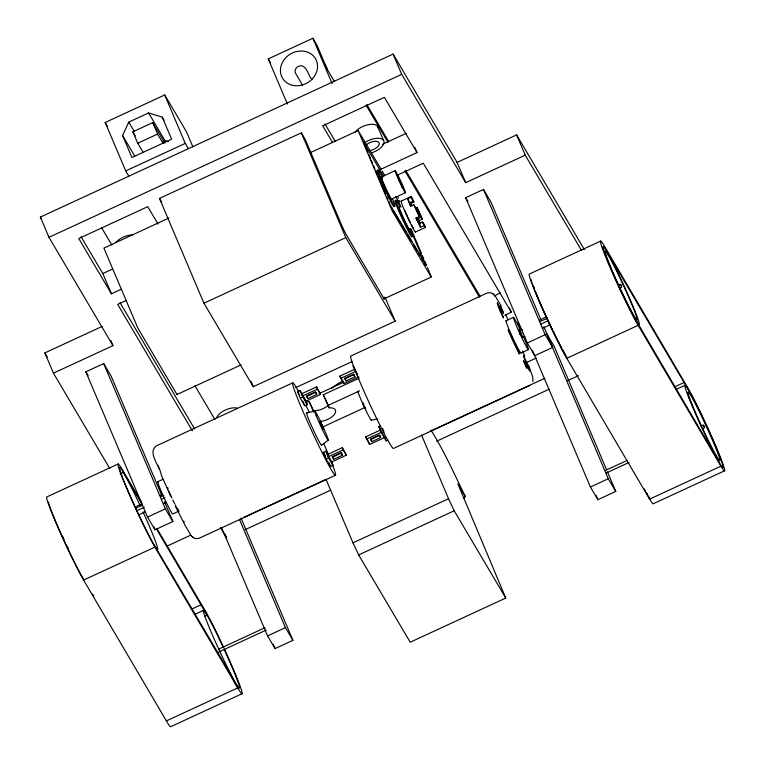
<?xml version="1.0" encoding="UTF-8"?>
<svg xmlns="http://www.w3.org/2000/svg" width="765" height="765" viewBox="0 0 765 765"><rect width="100%" height="100%" fill="white"/><g stroke="black" fill="none" stroke-linecap="round" stroke-linejoin="round"><path stroke-width="1.15" d="M532.956 381.63L532.717 376.935L528.625 365.335M162.266 117.169L171.609 139.182L131.924 157.523L122.582 135.51L128.769 122.113L148.611 112.952L162.266 117.169L164.083 120.248M169.008 217.958L103.897 248.109L137.863 328.137L176.983 394.511L240.975 364.943M176.983 394.511L176.858 393.717M381.037 169.122L358.144 130.566L392.062 210.671L431.183 277.045L431.058 276.251M464.02 498.302L465.273 496.475C454.267 474.147 444.389 451.254 430.963 430.15M401.003 207.191L398.699 201.759L399.12 201.147M618.493 285.335C620.711 281.769 623.609 288.434 619.583 287.755M621.744 286.76L620.635 284.36M701.295 426.153C703.513 422.586 706.411 429.242 702.385 428.563M704.546 427.568L703.437 425.168M321.539 445.211L328.233 440.162M128.769 176.036L125.737 170.911L105.188 122.486L164.714 94.975L186.526 131.886L192.923 146.957M287.43 104.078L268.247 58.886L312.895 38.25L316.978 45.173L327.257 69.386L334.324 81.339M143.189 152.474L137.738 143.246L132.881 131.8L152.723 122.63L164.838 143.141M137.738 143.246L157.58 134.076L163.031 143.313M162.878 141.602L164.963 140.636L168.386 141.688M125.737 170.911L185.273 143.399L188.305 148.525M102.214 326.397L44.848 352.904L53.445 373.157L112.971 345.646L48.97 237.322L40.373 217.069L393.095 54.086L457.097 162.41L465.694 182.663L525.22 155.152L581.467 250.346M48.97 237.322L401.692 74.339L465.694 182.663M384.977 297.145L395.17 321.157L253.282 386.717L203.939 303.198L159.464 198.412L301.343 132.852L305.34 139.622L341.974 225.914A10.375 0.583 65.2 0 0 347.31 236.509L384.097 298.78A9.639 0.545 65.2 0 0 384.02 297.528M310.839 152.426L358.144 130.566M81.052 236.71L102.816 273.535L112.512 269.06M382.443 144.327L406.244 133.33M158.03 224.059L147.75 206.665L78.776 238.537L111.413 293.789L121.109 289.304M380.224 169.572L417.002 152.579L414.735 147.253M381.419 177.002L395.151 170.662M126.302 300.416L117.686 304.403L192.369 430.819M397.312 175.185L423.274 163.194L511.316 312.216L504.814 315.218M457.097 162.41L516.624 134.898L584.355 249.553M391.642 199.091L405.374 192.742M401.109 201.128L411.006 196.557M416.074 217.843A12.441 0.698 65.2 0 0 419.057 223.552L422.414 222.003A12.441 0.698 65.2 0 0 423.361 222.787L425.273 226.756A17.021 0.956 65.2 0 1 423.973 225.694L420.626 227.243A17.021 0.956 65.2 0 1 415.921 218.159L419.277 216.61L418.971 215.367A12.441 0.698 65.2 0 1 415.06 206.751L413.922 204.819L410.566 206.368A17.021 0.956 65.2 0 1 407.697 198.795L411.054 197.246A17.021 0.956 65.2 0 1 412.354 198.307L413.913 201.989L410.566 203.538A12.441 0.698 65.2 0 1 411.513 205.24M410.719 205.89A12.441 0.698 65.2 0 1 409.619 202.763L412.966 201.214A12.441 0.698 65.2 0 1 413.913 201.989M203.939 303.198L345.818 237.628L395.17 321.157M415.376 208.166L417.049 207.392A17.021 0.956 65.2 0 1 422.404 219.172L419.048 220.722L417.91 218.79L421.257 217.241L422.404 219.172M415.672 209.409L417.346 208.635L417.049 207.392M164.523 501.878L172.871 521.539L155.008 529.791L147.511 517.102L85.843 371.819L103.705 363.566L111.202 376.256L161.74 495.318M543.858 326.645L552.665 347.406L534.802 355.658L527.305 342.969L465.636 197.686L483.499 189.433L490.996 202.123L541.075 320.095M415.414 232.024L425.311 227.444M383.887 298.905L431.183 277.045M292.679 382.882L156.251 445.928C146.88 452.909 160.736 467.147 161.233 474.931L170.633 496.093M118.164 463.973L46.818 496.944A48.998 2.764 65.2 0 0 59.154 530.107A48.998 2.764 65.2 0 0 83.586 580.061L166.388 720.888A48.998 2.764 65.2 0 0 170.614 726.75L241.95 693.779M600.573 241.138L529.227 274.099A48.998 2.764 65.2 0 0 542.758 309.576A48.998 2.764 65.2 0 0 566.808 358.307L649.609 499.124A48.998 2.764 65.2 0 0 653.281 503.752L724.627 470.791M295.739 387.606L352.091 361.568M494.047 295.969L500.549 292.966M304.499 398.049L307.3 404.656L304.824 405.804L300.32 398.192L297.518 391.584L300.004 390.437L302.816 395.199M120.162 473.889L123.404 472.397L141.802 503.81M301.62 393.793L316.5 386.918L320.573 394.424L305.684 401.3L301.62 393.793L304.747 399.101M358.766 376.772L343.887 383.647L339.813 376.141L354.702 369.266L357.724 375.003M302.548 395.993L317.437 389.117L320.573 394.424M340.75 378.34L355.629 371.465M300.32 398.192L302.806 397.045L307.3 404.656M307.846 398.546L316.777 394.415L315.84 392.216L306.908 396.337L307.846 398.546L306.344 396.002L315.276 391.881L316.777 394.415M346.048 380.894L354.97 376.763L354.042 374.563L345.111 378.685L346.048 380.894L344.546 378.35L353.478 374.228L354.97 376.763M319.168 393.593L343.858 382.175M306.067 402.706L309.07 401.319L313.966 411.723M320.392 421.324A11.399 5.546 -23 0 0 334.716 413.942A11.399 5.546 -23 0 0 329.16 407.831L323.241 394.778L359.263 378.13M157.762 481.701L163.079 479.244M506.019 320.774L513.458 317.341M327.812 405.546L359.588 390.858M135.223 506.927L141.735 503.915M160.162 495.404L162.333 494.4M524.924 336.418C521.787 339.689 516.815 328.787 521.281 328.539M539.707 320.019L546.21 317.016M135.701 508.295L142.175 505.302M160.497 496.839L163.729 495.347M519.32 331.168L522.552 329.667M539.803 321.702L547.348 318.211M136.83 510.695L144.384 507.205M161.625 499.229L164.858 497.738M519.339 334.076L522.572 332.584M540.893 324.121L548.448 320.631M322.084 427.291L365.431 407.267M138.876 514.807L145.379 511.804M163.815 503.284L165.976 502.289M542.27 328.405L549.863 324.896M147.511 517.102L165.374 508.849L172.871 521.539M527.305 342.969L545.168 334.716L552.665 347.406M179.096 511.039L172.718 513.984A17.786 1.004 65.2 0 1 163.471 496.389A17.786 1.004 65.2 0 1 158.221 482.084M520.965 353.057L528.405 349.615M331.494 461.639L333.091 465.407L330.614 466.554L326.11 458.943L323.308 452.335L325.785 451.197L328.596 455.95M387.826 440.114L386.172 440.879L381.678 433.267L378.866 426.669L380.521 425.904M526.483 362.534L536.236 358.03M327.401 454.544L342.29 447.668L346.354 455.175L331.474 462.06L327.401 454.544L328.453 456.313M365.603 436.901L380.482 430.016L384.556 437.532L369.677 444.408L365.603 436.901L368.214 441.319M328.338 456.753L343.227 449.868L346.354 455.175M366.54 439.1L381.419 432.225M326.11 458.943L328.596 457.795L333.091 465.407M381.678 433.267L384.154 432.12M333.636 459.296L342.567 455.165L341.63 452.966L332.699 457.097L333.636 459.296L332.134 456.762L341.066 452.631L342.567 455.165M371.828 441.644L380.76 437.523L379.258 434.979L370.337 439.11L371.828 441.644L370.901 439.445L379.832 435.314L380.454 436.786M83.586 580.061L154.932 547.099L237.733 687.917L166.388 720.888M648.118 495.758L649.609 499.124L720.946 466.162L638.144 325.335L566.808 358.307L564.494 353.009M166.722 546.248L190.533 535.242M243.576 517.494L325.928 479.435M431.049 430.858L544.823 378.283M335.453 475.256L199.034 538.302L195.534 538.665L193.029 537.355M529.925 385.397L393.497 448.433A50.901 2.869 65.2 0 1 369.82 404.14A50.901 2.869 65.2 0 1 350.714 356.06L487.142 293.024L490.642 292.651L493.148 293.97M245.116 529.696L330.595 490.193M436.624 441.204L549.146 389.203M567.544 380.702L578.359 375.701M191.24 609.294L200.966 604.799M674.405 386.994L684.13 382.5L688.538 389.959M676.327 389.289L684.971 385.292M194.826 614.352L203.48 610.355M465.273 496.475L457.862 483.92L505.761 598.048L410.212 642.198L358.651 554.931L352.99 542.854L448.539 498.704L421.544 435.113M224.174 649.409A42.878 2.419 65.2 0 1 235.811 683.288A42.878 2.419 65.2 0 1 204.819 616.198L207.009 615.127L205.192 610.661L156.835 528.424M358.651 554.931L454.2 510.771L505.761 598.048M218.541 649.179L264.891 627.759L265.063 628.247M605.354 470.485L626.918 460.52M218.704 652.029L266.22 630.073M606.454 472.894L629.088 462.433M267.559 635.897L285.422 627.644L292.918 640.334L275.056 648.586L267.559 635.897L221.659 527.754M590.417 487.009L608.271 478.747L615.768 491.446L597.914 499.698L590.417 487.009L532.459 350.456M306.593 412.928L314.778 411.101M371.398 420.215L377.537 418.847M390.628 205.852L426.564 265.79L424.269 262.787M191.317 535.835L192.331 536.772M402.17 187.712L402.113 186.947M492.593 293.521L494.381 294.984M519.11 329.533L519.779 330.576M191.795 536.341L193.583 537.805M178.628 511.479L178.13 510.704M606.559 251.063L604.293 247.554A42.878 2.419 65.2 0 0 622.423 293.875A42.878 2.419 65.2 0 0 637.063 316.509A42.878 2.419 65.2 0 0 606.559 251.063L684.13 382.5M495.261 296.055L501.209 306.124M190.915 535.27L184.967 525.201L175.644 506.698M635.839 320.038L716.011 456.609M465.636 197.686L467.941 201.587M417.002 152.579L384.365 97.327L322.696 125.823L332.373 142.194M517.58 322.83L521.108 328.797M366.865 104.604L388.668 141.496M405.622 170.193L480.095 296.265M366.177 105.379L387.979 142.28M404.934 170.978L479.406 297.05M382.242 171.159L384.652 175.233M363.796 141.343L363.863 142.797L383.686 176.342M395.696 196.672L398.699 201.759M391.231 206.866L392.435 208.902M393.631 210.93L397.838 218.054M399.034 220.081L400.841 223.131M402.046 225.168L406.244 232.283M407.449 234.32L411.647 241.434M413.454 244.484L417.661 251.599M418.857 253.636L420.061 255.663M421.859 258.713L423.064 260.75M311.9 79.56C308.132 75.563 306.469 63.179 298.474 66.278C296.026 67.387 294.324 70.351 295.376 72.981L302.577 85.164M324.982 123.987L335.261 141.382M268.247 58.886L270.58 62.835M354.769 368.768L353.086 365.909L357.571 375.366M378.866 426.669L380.559 429.519M339.813 376.141L342.95 381.448M323.241 394.778L324.589 397.064M148.611 112.952L164.963 140.636M297.518 391.584L299.765 395.39M329.495 458.082L331.474 462.06M128.769 122.113L134.219 131.351M323.308 452.335L325.555 456.15M132.881 131.8L135.3 135.902M122.582 135.51L134.697 156.012M159.464 198.412L161.75 202.285M105.188 122.486L107.607 126.588M101.573 227.674L111.881 245.125M194.941 385.723L214.955 419.593M120.019 302.653L194.702 429.06M40.373 217.069L41.587 219.115M220.444 527.573L226.727 538.197L224.91 533.932M167.583 487.592L167.889 488.118M85.843 371.819L88.147 375.72M44.848 352.904L47.267 356.997M53.445 373.157L109.682 468.362M92.632 594.118L93.846 596.165M224.413 649.093A48.998 2.764 65.2 0 1 237.733 687.917L229.146 671.708L153.908 544.537L154.932 547.099A48.998 2.764 65.2 0 1 125.852 486.387A48.998 2.764 65.2 0 1 122.381 469.834L141.726 502.729M156.29 528.538L207.009 615.127M644.197 488.806L645.316 490.795M646.435 492.784L647.553 494.764M397.418 176.801L397.915 177.69M363.021 403.021C360.784 399.617 366.875 412.746 365.603 408.596M177.719 509.939L177.231 508.974A28.927 1.635 65.2 0 1 175.195 504.833M520.19 331.369L520.649 332.306M505.713 314.845L508.123 319.732M398.517 178.857L399.913 181.754M363.423 403.805L363.882 404.742M397.972 197.293L398.412 198.212M411.054 197.246L412.966 201.214M407.697 198.795L409.619 202.763M399.971 181.936L402.973 187.549L397.551 175.845L401.749 185.962M448.539 498.704L454.2 510.771M398.919 200.411L399.454 201.606M183.734 521.099L184.174 522.074M521.596 334.343L522.017 335.309M522.61 351.011L524.809 356.069M516.624 134.898L525.22 155.152M606.502 469.595L554.099 346.163L546.602 333.473L608.271 478.747M607.429 471.776L615.768 491.446M483.499 189.433L545.168 334.716M596.059 495.328L597.914 499.698M509.5 307.951L511.316 312.216M393.095 54.086L401.692 74.339M422.414 222.003L423.973 225.694M419.057 223.552L420.626 227.243M377.69 126.56L383.619 140.54A13.034 6.34 -23 0 1 371.886 152.713M410.987 228.697L414.649 237.332M415.108 238.412L421.525 253.521M422.443 255.682L423.82 258.924M424.728 261.085L426.105 264.317M427.482 267.559L429.318 271.871M425.464 264.814L410.241 228.936A20.081 1.128 65.2 0 1 410.04 232.283A20.081 1.128 65.2 0 1 397.599 205.412A20.081 1.128 65.2 0 1 400.009 206.665M363.863 142.797L368.013 152.579M368.94 154.75L370.327 158.011M371.245 160.191L372.632 163.452M373.55 165.623L374.936 168.883M375.864 171.064L377.25 174.324M378.168 176.495L379.555 179.756M380.473 181.936L385.55 193.889M386.937 197.15L387.865 199.33M388.783 201.501L390.169 204.762M312.895 38.25L332.077 83.452M301.343 132.852L345.818 237.628M382.557 428.352L383.753 431.183M384.575 437.111L386.172 440.879M343.265 382.184L343.887 383.647M368.74 442.208L369.677 444.408M325.049 398.144L329.16 407.831M316.5 386.918L317.437 389.117M342.29 447.668L343.227 449.868M309.07 401.319L313.64 412.096M305.063 399.837L305.684 401.3M300.004 390.437L302.806 397.045M325.785 451.197L328.596 457.795M302.816 401.09L304.824 405.804M329.007 462.787L330.614 466.554M164.714 94.975L185.273 143.399M325.995 479.263L352.99 542.854M152.723 122.63L157.58 134.076M250.968 381.257L253.282 386.717M240.985 517.991L292.918 640.334M239.512 519.502L285.422 627.644M273.201 644.216L275.056 648.586M102.816 273.535L111.413 293.789M110.705 340.32L112.971 345.646M177.633 508.649L178.063 509.653M159.235 468.601L159.656 469.614M103.705 363.566L165.374 508.849M153.612 526.511L155.008 529.791M429.777 272.952L430.848 275.639M167.965 489.17L167.42 487.726M122.381 469.834L123.404 472.397M522.361 336.151L522.763 337.422M178.388 510.494L178.608 511.097M392.388 198.546A20.081 1.128 65.2 0 1 392.005 201.721A20.081 1.128 65.2 0 1 379.488 174.563A20.081 1.128 65.2 0 1 382.596 177.308M391.613 198.594A12.173 0.689 65.2 0 1 385.321 187.052A12.173 0.689 65.2 0 1 382.376 178.255M409.629 229.127A12.441 0.698 65.2 0 1 403.872 218.809A12.441 0.698 65.2 0 1 399.521 207.325M412.507 226.583A12.441 0.698 65.2 0 1 411.56 224.881M410.394 222.615A12.441 0.698 65.2 0 1 407.707 217.04M407.248 216.055A12.441 0.698 65.2 0 1 404.475 209.667M413.454 227.358A12.441 0.698 65.2 0 1 413.167 227.597M393.956 205.9A20.081 1.128 65.2 0 1 384.671 189.232A20.081 1.128 65.2 0 1 377.652 170.691M410.795 203.136A17.021 0.956 65.2 0 1 411.895 205.278M419.048 220.722A17.021 0.956 65.2 0 1 420.406 224.021M417.91 218.79A12.441 0.698 65.2 0 1 419.612 223.093M415.366 231.326A17.021 0.956 65.2 0 1 407.496 217.203A17.021 0.956 65.2 0 1 401.549 201.491M417.346 208.635A12.441 0.698 65.2 0 1 421.257 217.241M411.857 236.194A20.081 1.128 65.2 0 1 402.572 219.536A20.081 1.128 65.2 0 1 395.553 200.994M419.277 216.61A17.021 0.956 65.2 0 1 413.922 204.819M331.561 388.362A29.137 14.172 -23 0 1 342.93 380.999M327.688 405.832A11.399 5.546 -23 0 1 312.426 410.222M720.946 466.162A48.998 2.764 65.2 0 0 715.887 446.291A48.998 2.764 65.2 0 0 687.047 386.583L604.245 245.766A48.998 2.764 65.2 0 0 609.303 265.637A48.998 2.764 65.2 0 0 638.144 325.335M650.02 498.79A45.278 2.553 65.2 0 1 648.816 496.925M647.611 494.898A45.278 2.553 65.2 0 1 646.511 492.956M564.015 352.196A42.878 2.419 65.2 0 1 562.409 349.337M561.233 347.157A42.878 2.419 65.2 0 1 557.723 340.406M557.188 339.354A42.878 2.419 65.2 0 1 553.172 331.197M552.655 330.126A42.878 2.419 65.2 0 1 548.39 321.118M547.922 320.114A42.878 2.419 65.2 0 1 543.762 310.973M543.322 309.988A42.878 2.419 65.2 0 1 539.172 300.444M538.703 299.335A42.878 2.419 65.2 0 1 536.122 293.072M534.381 288.615A42.878 2.419 65.2 0 1 533.281 285.622M566.655 357.131A45.278 2.553 65.2 0 1 565.316 354.95M564.809 354.09A45.278 2.553 65.2 0 1 557.599 340.53M557.149 339.622A45.278 2.553 65.2 0 1 532.354 283.786M531.885 282.428A45.278 2.553 65.2 0 1 530.948 279.282M83.949 579.774A45.278 2.553 65.2 0 1 82.572 577.508M82.132 576.753A45.278 2.553 65.2 0 1 79.608 572.201M79.063 571.168A45.278 2.553 65.2 0 1 70.428 554.003M69.931 552.99A45.278 2.553 65.2 0 1 64.939 542.375M64.442 541.314A45.278 2.553 65.2 0 1 55.759 521.701M55.271 520.535A45.278 2.553 65.2 0 1 52.594 514.013M52.211 513.038A45.278 2.553 65.2 0 1 49.687 506.306M49.237 504.986A45.278 2.553 65.2 0 1 48.358 501.974M142.998 511.823A45.278 2.553 65.2 0 1 153.287 543.456A45.278 2.553 65.2 0 1 121.023 473.334A45.278 2.553 65.2 0 1 140.043 505.388M204.819 616.198A42.878 2.419 65.2 0 1 223.246 647.381M205.192 610.661A48.998 2.764 65.2 0 1 223.925 648.051M68.582 549.165A37.858 2.132 65.2 0 1 67.186 546.21M63.954 539.229A37.858 2.132 65.2 0 1 62.596 536.236M331.771 462.835A50.901 2.869 65.2 0 1 327.363 462.682A50.901 2.869 65.2 0 1 298.015 399.483A50.901 2.869 65.2 0 1 298.771 391.785M305.818 405.268A50.901 2.869 65.2 0 1 309.242 412.192M323.681 443.432A50.901 2.869 65.2 0 1 328.673 455.137M321.491 444.494A17.786 1.004 65.2 0 1 313.268 429.729A17.786 1.004 65.2 0 1 307.052 413.31M158.9 467.769A28.927 1.635 65.2 0 1 158.126 465.751M174.736 503.877A28.927 1.635 65.2 0 1 172.833 499.889M171.886 497.852A28.927 1.635 65.2 0 1 168.883 491.283M520.917 352.34A17.786 1.004 65.2 0 1 512.693 337.575A17.786 1.004 65.2 0 1 506.478 321.157M523.643 337.021A17.786 1.004 65.2 0 1 526.597 347.08A17.786 1.004 65.2 0 1 514.357 320.631A17.786 1.004 65.2 0 1 519.77 328.663M371.35 419.564A16.008 0.899 65.2 0 1 363.949 406.282A16.008 0.899 65.2 0 1 358.355 391.508M324.542 64.203A24.681 21.525 -30.6 0 1 327.257 69.386M216.744 417.518A13.034 6.34 -23 0 1 237.207 408.061M355.228 131.991A13.034 6.34 -23 0 1 368.969 124.532A13.034 6.34 -23 0 1 378.12 128.166M365.613 142.108A13.034 6.34 -23 0 1 383.619 140.54M366.464 144.757A7.994 3.892 -23 0 1 379.048 142.653A7.994 3.892 -23 0 1 369.906 150.59M115.811 242.629A13.034 6.34 -23 0 1 132.517 234.903M497.413 302.691L497.355 302.739A28.927 1.635 65.2 0 0 499.717 310.284L503.408 317.953L503.169 316.959A21.669 1.224 65.2 0 1 501.4 311.307L497.413 302.691M508.209 329.858L509.691 333.798A28.927 1.635 65.2 0 0 518.048 351.489L519.445 353.994L516.91 347.836A21.669 1.224 65.2 0 1 510.647 334.582L508.209 329.858M523.576 355.878L523.815 356.873A21.669 1.224 65.2 0 1 525.584 362.524L529.629 371.092A28.927 1.635 65.2 0 0 527.276 363.547L523.576 355.878M500.195 305.761L503.542 313.124L500.195 305.761M523.556 360.793L526.894 368.156L523.556 360.793M320.286 421.553L323.337 429.576L320.076 422.959L319.684 421.687L323.825 429.347L320.286 421.553M608.271 255.108L606.272 252.02A37.858 2.132 65.2 0 0 622.28 292.909A37.858 2.132 65.2 0 0 635.208 312.895A37.858 2.132 65.2 0 0 608.271 255.108M396.26 174.21A12.173 0.689 65.2 0 0 405.058 192.484A12.173 0.689 65.2 0 0 399.464 178.408A12.173 0.689 65.2 0 0 396.26 174.21M689.102 398.508A45.278 2.553 65.2 0 0 721.844 466.497A45.278 2.553 65.2 0 0 701.036 414.114A45.278 2.553 65.2 0 0 689.102 398.508M691.541 403.079A37.858 2.132 65.2 0 0 718.928 459.918A37.858 2.132 65.2 0 0 701.524 416.122A37.858 2.132 65.2 0 0 691.541 403.079M316.241 415.778A16.008 0.899 65.2 0 0 327.822 439.818A16.008 0.899 65.2 0 0 320.459 421.295A16.008 0.899 65.2 0 0 316.241 415.778M293.597 85.489A19.154 16.706 -30.6 0 0 317.045 62.434A19.154 16.706 -30.6 0 0 286.292 57.212A19.154 16.706 -30.6 0 0 293.597 85.489"/></g></svg>
